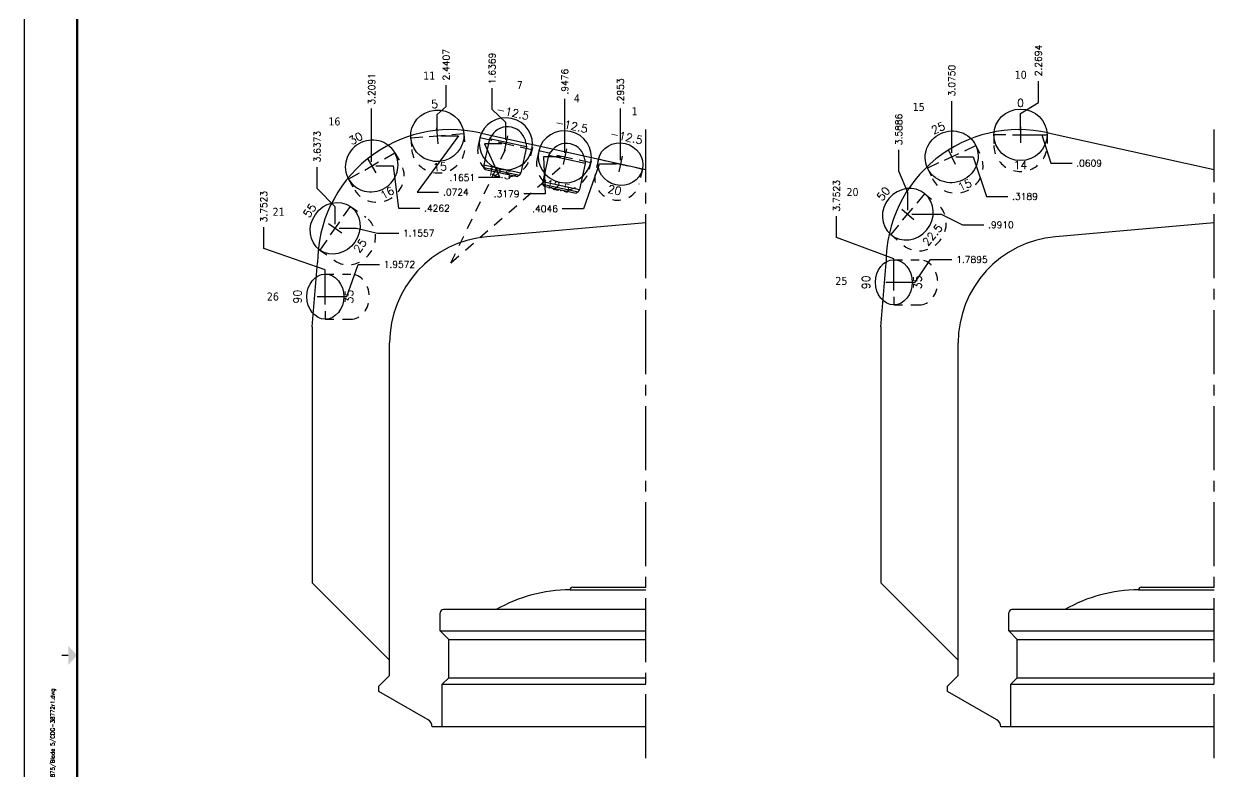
# Model space of a CAD drawing. Extents: x 86.1 to 137.7, y 40.9 to 65.7.
# Drawn here: x 86.13 to 100.31, y 48 to 56.76 of the extents above; entities that cross this region are included whole.
import ezdxf
from ezdxf.enums import TextEntityAlignment as Align

# ---------------------------------------------------------------- set-up
doc = ezdxf.new("R2010")
doc.units = 0
doc.header["$MEASUREMENT"] = 0
doc.header["$PDMODE"] = 3
doc.linetypes.add('CENTER2', pattern=[1.125, 0.75, -0.125, 0.125, -0.125])
doc.linetypes.add('HIDDEN2', pattern=[0.1875, 0.125, -0.0625])
doc.layers.get('0').update_dxf_attribs({"linetype": 'CONTINUOUS'})
doc.layers.get('Defpoints').update_dxf_attribs({"color": 10, "linetype": 'CONTINUOUS'})
for name, color, linetype, true_color in [('Backups', 7, 'CONTINUOUS', 0xa88f73), ('Blade_1', 30, 'CONTINUOUS', 0xff7f00), ('Blade_2', 7, 'CONTINUOUS', 0xcccc00)]:
    doc.layers.add(name, color=color, linetype=linetype, true_color=true_color)
for name, color, linetype in [('CLine', 5, 'CENTER2'), ('Dim', 132, 'CONTINUOUS'), ('Title Block', 7, 'CONTINUOUS')]:
    doc.layers.add(name, color=color, linetype=linetype)
doc.styles.add('Block', font='tahoma.ttf')
doc.styles.add('RomanS', font='romans')
doc.dimstyles.get("Standard").update_dxf_attribs({"dimtxt": 0.078125, "dimasz": 0.125, "dimexe": 0.046875, "dimexo": 0.046875, "dimgap": 0.046875, "dimtad": 0, "dimtih": 1, "dimtoh": 1, "dimdec": 4, "dimzin": 4, "dimdsep": 46, "dimtxsty": 'RomanS', "dimcen": 0.09375, "dimclre": 9, "dimazin": 1, "dimtfac": 1, "dimtdec": 4, "dimtofl": 0, "dimtmove": 0, "dimatfit": 1, "dimfxl": 1, "dimtolj": 1, "dimtzin": 0, "dimarcsym": 0})

# ---------------------------------------------------------------- blocks, each defined once
blk = doc.blocks.new('COT_cblock')
at = {"layer": 'Title Block', "color": 8}
blk.add_lwpolyline([(0, 0), (22, 0), (22, 17), (0, 17)], close=True, dxfattribs=at)
at = {"layer": 'Title Block', "const_width": 0.03}
blk.add_lwpolyline([(21.38, 16.25), (0.62, 16.25), (0.62, 0.75), (21.38, 0.75)], close=True, dxfattribs=at)
at = {"layer": 'Title Block', "const_width": 0.015}
blk.add_lwpolyline([(0.44, 8.5), (0.515, 8.5)], dxfattribs=at)
at = {"layer": 'Title Block'}
blk.add_solid([(0.515, 8.387), (0.515, 8.612), (0.62, 8.5)], dxfattribs=at)
at = {"layer": 'Title Block', "color": 1, "style": 'RomanS', "flags": 8}
for tag, p in [('FNAME', (0.37, 3.75)), ('REVDATE', (0.37, 2.25)), ('USER', (0.37, 0.75))]:
    blk.add_attdef(tag, text='', height=0.047, rotation=90, dxfattribs=at).set_placement(p, align=Align.BOTTOM_LEFT)
at = {"layer": 'Title Block', "color": 3, "style": 'RomanS', "flags": 8}
for tag, height, p in [('DRAWN', 0.11, (16.95, 1.984)), ('TITL1', 0.125, (19.587, 1.684)), ('TITL2', 0.094, (19.587, 1.514)), ('TITL3', 0.094, (19.587, 1.374))]:
    blk.add_attdef(tag, text='', height=height, dxfattribs=at).set_placement(p, align=Align.MIDDLE_CENTER)
for tag, p in [('DDATE', (16.606, 1.672)), ('CHECK', (16.606, 1.406)), ('MATRL', (16.606, 1.149)), ('PDATE', (16.606, 0.883)), ('SCALE', (18.146, 0.855)), ('SHEET', (20.255, 0.855))]:
    blk.add_attdef(tag, text='', height=0.094, dxfattribs=at).set_placement(p, align=Align.MIDDLE_LEFT)
for tag, p in [('FSCM#', (18.587, 1.121)), ('DWG#', (20.06, 1.121)), ('REV#', (21.22, 1.121))]:
    blk.add_attdef(tag, text='', height=0.094, dxfattribs=at).set_placement(p, align=Align.TOP_CENTER)
blk = doc.blocks.new('CMark')
at = {"layer": 'CLine'}
for p, q in [((-0.094, 0), (0.094, 0)), ((0, 0.094), (0, -0.094))]:
    blk.add_line(p, q, dxfattribs=at)
blk = doc.blocks.new('1313@20')
for p, q in [((-0.17, 0), (-0.265, 0)), ((0.171, 0), (0.264, 0))]:
    blk.add_line(p, q)
at = {"color": 8, "linetype": 'HIDDEN2', "ltscale": 0.5}
blk.add_line((-0.265, 0), (-0.265, -0.178), dxfattribs=at)
at = {"color": 8, "linetype": 'HIDDEN2', "ltscale": 0.5, "flags": 128}
blk.add_lwpolyline([(0.264, 0), (0.264, -0.178)], dxfattribs=at)
blk.add_ellipse((0, 0), major_axis=(0.264, 0), ratio=0.939693)
at = {"color": 8, "linetype": 'HIDDEN2', "ltscale": 0.5}
blk.add_ellipse((0, -0.178), major_axis=(0.264, 0), ratio=0.939693, start_param=3.141593, end_param=6.283185, dxfattribs=at)
blk.add_blockref('CMark', (0, 0))
at = {"style": 'RomanS'}
blk.add_text('20', height=0.094, dxfattribs=at).set_placement((0, -0.311), align=Align.MIDDLE_CENTER)
blk.add_attdef('ANG', text='', height=0.094, dxfattribs=at).set_placement((0, 0.251), align=Align.BOTTOM_CENTER)
blk = doc.blocks.new('1613@12.5')
for p, q in [((-0.17, 0), (-0.312, 0)), ((0.171, 0), (0.312, 0))]:
    blk.add_line(p, q)
at = {"color": 8, "linetype": 'HIDDEN2', "ltscale": 0.5}
blk.add_line((-0.312, 0), (-0.312, -0.09), dxfattribs=at)
at = {"color": 8, "linetype": 'HIDDEN2', "ltscale": 0.5, "flags": 128}
blk.add_lwpolyline([(0.312, 0.022), (0.312, -0.09)], dxfattribs=at)
blk.add_ellipse((0, 0), major_axis=(-0.312, 0), ratio=0.97632, start_param=3.141593, end_param=9.424778)
at = {"color": 8, "linetype": 'HIDDEN2', "ltscale": 0.5}
blk.add_ellipse((0, -0.09), major_axis=(-0.312, 0), ratio=0.97632, start_param=0, end_param=3.141593, dxfattribs=at)
blk.add_blockref('CMark', (0, 0))
at = {"style": 'RomanS'}
blk.add_text('12.5', height=0.094, dxfattribs=at).set_placement((0, -0.355), align=Align.MIDDLE_CENTER)
blk.add_attdef('ANG', text='', height=0.094, dxfattribs=at).set_placement((0, 0.298), align=Align.BOTTOM_CENTER)
blk = doc.blocks.new('1313@35')
for p, q in [((-0.17, 0), (-0.265, 0)), ((0.171, 0), (0.264, 0))]:
    blk.add_line(p, q)
at = {"color": 8, "linetype": 'HIDDEN2', "ltscale": 0.5}
blk.add_line((-0.265, 0), (-0.265, -0.298), dxfattribs=at)
at = {"color": 8, "linetype": 'HIDDEN2', "ltscale": 0.5, "flags": 128}
blk.add_lwpolyline([(0.264, 0), (0.264, -0.298)], dxfattribs=at)
blk.add_ellipse((0, 0), major_axis=(0.264, 0), ratio=0.819152)
at = {"color": 8, "linetype": 'HIDDEN2', "ltscale": 0.5}
blk.add_ellipse((0, -0.298), major_axis=(0.264, 0), ratio=0.819152, start_param=3.141593, end_param=6.283185, dxfattribs=at)
blk.add_blockref('CMark', (0, 0))
at = {"style": 'RomanS'}
blk.add_text('35', height=0.094, dxfattribs=at).set_placement((0, -0.279), align=Align.MIDDLE_CENTER)
blk.add_attdef('ANG', text='', height=0.094, dxfattribs=at).set_placement((0, 0.251), align=Align.BOTTOM_CENTER)
blk = doc.blocks.new('1613@15')
for p, q in [((-0.17, 0), (-0.312, 0)), ((0.171, 0), (0.312, 0))]:
    blk.add_line(p, q)
at = {"color": 8, "linetype": 'HIDDEN2', "ltscale": 0.5}
blk.add_line((-0.312, 0), (-0.312, -0.135), dxfattribs=at)
at = {"color": 8, "linetype": 'HIDDEN2', "ltscale": 0.5, "flags": 128}
blk.add_lwpolyline([(0.312, 0), (0.312, -0.135)], dxfattribs=at)
blk.add_ellipse((0, 0), major_axis=(-0.312, 0), ratio=0.965926, start_param=-3.141592653589793, end_param=3.141592653589793)
at = {"color": 8, "linetype": 'HIDDEN2', "ltscale": 0.5}
blk.add_ellipse((0, -0.135), major_axis=(-0.312, 0), ratio=0.965926, start_param=0, end_param=3.141593, dxfattribs=at)
blk.add_blockref('CMark', (0, 0))
at = {"style": 'RomanS'}
blk.add_text('15', height=0.094, dxfattribs=at).set_placement((0, -0.364), align=Align.MIDDLE_CENTER)
blk.add_attdef('ANG', text='', height=0.094, dxfattribs=at).set_placement((0, 0.298), align=Align.BOTTOM_CENTER)
blk = doc.blocks.new('1613@16')
for p, q in [((-0.17, 0), (-0.312, 0)), ((0.171, 0), (0.312, 0))]:
    blk.add_line(p, q)
at = {"color": 8, "linetype": 'HIDDEN2', "ltscale": 0.5}
blk.add_line((-0.312, 0), (-0.312, -0.143), dxfattribs=at)
at = {"color": 8, "linetype": 'HIDDEN2', "ltscale": 0.5, "flags": 128}
blk.add_lwpolyline([(0.312, 0), (0.312, -0.143)], dxfattribs=at)
at = {"extrusion": (0, 0, -1)}
blk.add_ellipse((0, 0), major_axis=(-0.312, 0), ratio=0.961248, start_param=-3.141592653589793, end_param=3.141592653589793, dxfattribs=at)
at = {"color": 8, "linetype": 'HIDDEN2', "ltscale": 0.5}
blk.add_ellipse((0, -0.143), major_axis=(0.312, 0), ratio=0.953717, start_param=3.141593, end_param=6.283185, dxfattribs=at)
blk.add_blockref('CMark', (0, 0))
at = {"style": 'RomanS'}
blk.add_text('16', height=0.094, dxfattribs=at).set_placement((0, -0.364), align=Align.MIDDLE_CENTER)
blk.add_attdef('ANG', text='', height=0.094, dxfattribs=at).set_placement((0, 0.298), align=Align.BOTTOM_CENTER)
blk = doc.blocks.new('1613@25')
for p, q in [((-0.17, 0), (-0.312, 0)), ((0.171, 0), (0.312, 0))]:
    blk.add_line(p, q)
at = {"color": 8, "linetype": 'HIDDEN2', "ltscale": 0.5}
blk.add_line((-0.312, 0), (-0.312, -0.22), dxfattribs=at)
at = {"color": 8, "linetype": 'HIDDEN2', "ltscale": 0.5, "flags": 128}
blk.add_lwpolyline([(0.312, 0), (0.312, -0.22)], dxfattribs=at)
blk.add_ellipse((0, 0), major_axis=(-0.312, 0), ratio=0.906308, start_param=-3.141592653589793, end_param=3.141592653589793)
at = {"color": 8, "linetype": 'HIDDEN2', "ltscale": 0.5}
blk.add_ellipse((0, -0.22), major_axis=(-0.312, 0), ratio=0.906308, start_param=0, end_param=3.141593, dxfattribs=at)
blk.add_blockref('CMark', (0, 0))
at = {"style": 'RomanS'}
blk.add_text('25', height=0.094, dxfattribs=at).set_placement((0, -0.356), align=Align.MIDDLE_CENTER)
blk.add_attdef('ANG', text='', height=0.094, dxfattribs=at).set_placement((0, 0.287), align=Align.BOTTOM_CENTER)
blk = doc.blocks.new('1613@14')
for p, q in [((-0.17, 0), (-0.312, 0)), ((0.171, 0), (0.312, 0))]:
    blk.add_line(p, q)
at = {"color": 8, "linetype": 'HIDDEN2', "ltscale": 0.5}
blk.add_line((-0.312, 0), (-0.312, -0.126), dxfattribs=at)
at = {"color": 8, "linetype": 'HIDDEN2', "ltscale": 0.5, "flags": 128}
blk.add_lwpolyline([(0.312, 0), (0.312, -0.126)], dxfattribs=at)
blk.add_ellipse((0, 0), major_axis=(-0.312, 0), ratio=0.965926, start_param=-3.141592653589793, end_param=3.141592653589793)
at = {"color": 8, "linetype": 'HIDDEN2', "ltscale": 0.5}
blk.add_ellipse((0, -0.126), major_axis=(-0.312, 0), ratio=0.97024, start_param=0, end_param=3.141593, dxfattribs=at)
blk.add_blockref('CMark', (0, 0))
at = {"style": 'RomanS'}
blk.add_text('14', height=0.094, dxfattribs=at).set_placement((0, -0.355), align=Align.MIDDLE_CENTER)
blk.add_attdef('ANG', text='', height=0.094, dxfattribs=at).set_placement((0, 0.298), align=Align.BOTTOM_CENTER)
blk = doc.blocks.new('1613@22.5')
for p, q in [((-0.17, 0), (-0.312, 0)), ((0.171, 0), (0.312, 0))]:
    blk.add_line(p, q)
at = {"color": 8, "linetype": 'HIDDEN2', "ltscale": 0.5}
blk.add_line((-0.312, 0), (-0.312, -0.178), dxfattribs=at)
at = {"color": 8, "linetype": 'HIDDEN2', "ltscale": 0.5, "flags": 128}
blk.add_lwpolyline([(0.312, 0), (0.312, -0.178)], dxfattribs=at)
at = {"extrusion": (0, 0, -1)}
blk.add_ellipse((0, 0), major_axis=(-0.312, 0), ratio=0.92388, start_param=-3.141592653589793, end_param=3.141592653589793, dxfattribs=at)
at = {"color": 8, "linetype": 'HIDDEN2', "ltscale": 0.5}
blk.add_ellipse((0, -0.199), major_axis=(0.312, 0), ratio=0.92388, start_param=3.141593, end_param=6.283185, dxfattribs=at)
blk.add_blockref('CMark', (0, 0))
at = {"style": 'RomanS'}
blk.add_text('22.5', height=0.094, dxfattribs=at).set_placement((0, -0.377), align=Align.MIDDLE_CENTER)
blk.add_attdef('ANG', text='', height=0.094, dxfattribs=at).set_placement((0, 0.298), align=Align.BOTTOM_CENTER)
blk = doc.blocks.new('*D75')
at = {"layer": 'Defpoints', "color": 0, "linetype": 'ByBlock', "transparency": 16777216}
for p in [(93.118, 55.773), (93.413, 55.525), (93.118, 55.12)]:
    blk.add_point(p, dxfattribs=at)
at = {"layer": 'Dim', "color": 9, "linetype": 'ByBlock', "lineweight": -2, "transparency": 16777216}
blk.add_line((93.118, 55.167), (93.118, 55.773), dxfattribs=at)
at = {"layer": 'Dim', "color": 0, "linetype": 'ByBlock', "transparency": 16777216, "insert": (93.118, 55.974), "char_height": 0.0781, "attachment_point": 5, "rotation": 90, "style": 'RomanS'}
blk.add_mtext('\\A1;.2953', dxfattribs=at)
blk = doc.blocks.new('*D76')
at = {"layer": 'Defpoints', "color": 0, "linetype": 'ByBlock', "transparency": 16777216}
for p in [(92.466, 55.886), (93.413, 55.525), (92.466, 55.207)]:
    blk.add_point(p, dxfattribs=at)
at = {"layer": 'Dim', "color": 9, "linetype": 'ByBlock', "lineweight": -2, "transparency": 16777216}
blk.add_line((92.466, 55.254), (92.466, 55.886), dxfattribs=at)
at = {"layer": 'Dim', "color": 0, "linetype": 'ByBlock', "transparency": 16777216, "insert": (92.466, 56.087), "char_height": 0.0781, "attachment_point": 5, "rotation": 90, "style": 'RomanS'}
blk.add_mtext('\\A1;.9476', dxfattribs=at)
blk = doc.blocks.new('*D77')
at = {"layer": 'Defpoints', "color": 0, "linetype": 'ByBlock', "transparency": 16777216}
for p in [(91.615, 56.009), (93.413, 55.525), (91.777, 55.36)]:
    blk.add_point(p, dxfattribs=at)
at = {"layer": 'Dim', "color": 9, "linetype": 'ByBlock', "lineweight": -2, "transparency": 16777216}
for p, q in [((91.615, 55.759), (91.615, 56.009)), ((91.777, 55.61), (91.615, 55.759)), ((91.777, 55.407), (91.777, 55.61))]:
    blk.add_line(p, q, dxfattribs=at)
at = {"layer": 'Dim', "color": 0, "linetype": 'ByBlock', "transparency": 16777216, "insert": (91.615, 56.242), "char_height": 0.0781, "attachment_point": 5, "rotation": 90, "style": 'RomanS'}
blk.add_mtext('\\A1;1.6369', dxfattribs=at)
blk = doc.blocks.new('*D78')
at = {"layer": 'Defpoints', "color": 0, "linetype": 'ByBlock', "transparency": 16777216}
for p in [(91.076, 56.045), (90.973, 55.453), (93.413, 55.525)]:
    blk.add_point(p, dxfattribs=at)
at = {"layer": 'Dim', "color": 9, "linetype": 'ByBlock', "lineweight": -2, "transparency": 16777216}
for p, q in [((91.076, 55.795), (91.076, 56.045)), ((90.973, 55.703), (91.076, 55.795)), ((90.973, 55.499), (90.973, 55.703))]:
    blk.add_line(p, q, dxfattribs=at)
at = {"layer": 'Dim', "color": 0, "linetype": 'ByBlock', "transparency": 16777216, "insert": (91.076, 56.285), "char_height": 0.0781, "attachment_point": 5, "rotation": 90, "style": 'RomanS'}
blk.add_mtext('\\A1;2.4407', dxfattribs=at)
blk = doc.blocks.new('*D79')
at = {"layer": 'Defpoints', "color": 0, "linetype": 'ByBlock', "transparency": 16777216}
for p in [(90.204, 55.773), (93.413, 55.525), (90.204, 55.099)]:
    blk.add_point(p, dxfattribs=at)
at = {"layer": 'Dim', "color": 9, "linetype": 'ByBlock', "lineweight": -2, "transparency": 16777216}
blk.add_line((90.204, 55.146), (90.204, 55.773), dxfattribs=at)
at = {"layer": 'Dim', "color": 0, "linetype": 'ByBlock', "transparency": 16777216, "insert": (90.204, 56.002), "char_height": 0.0781, "attachment_point": 5, "rotation": 90, "style": 'RomanS'}
blk.add_mtext('\\A1;3.2091', dxfattribs=at)
blk = doc.blocks.new('*D80')
at = {"layer": 'Defpoints', "color": 0, "linetype": 'ByBlock', "transparency": 16777216}
for p in [(93.413, 55.525), (89.566, 55.085), (89.776, 54.369)]:
    blk.add_point(p, dxfattribs=at)
at = {"layer": 'Dim', "color": 9, "linetype": 'ByBlock', "lineweight": -2, "transparency": 16777216}
for p, q in [((89.566, 54.835), (89.566, 55.085)), ((89.776, 54.619), (89.566, 54.835)), ((89.776, 54.416), (89.776, 54.619))]:
    blk.add_line(p, q, dxfattribs=at)
at = {"layer": 'Dim', "color": 0, "linetype": 'ByBlock', "transparency": 16777216, "insert": (89.566, 55.325), "char_height": 0.0781, "attachment_point": 5, "rotation": 90, "style": 'RomanS'}
blk.add_mtext('\\A1;3.6373', dxfattribs=at)
blk = doc.blocks.new('*D81')
at = {"layer": 'Defpoints', "color": 0, "linetype": 'ByBlock', "transparency": 16777216}
for p in [(93.413, 55.525), (88.939, 54.382), (89.661, 53.568)]:
    blk.add_point(p, dxfattribs=at)
at = {"layer": 'Dim', "color": 9, "linetype": 'ByBlock', "lineweight": -2, "transparency": 16777216}
for p, q in [((88.939, 54.132), (88.939, 54.382)), ((89.661, 53.882), (88.939, 54.132)), ((89.661, 53.615), (89.661, 53.882))]:
    blk.add_line(p, q, dxfattribs=at)
at = {"layer": 'Dim', "color": 0, "linetype": 'ByBlock', "transparency": 16777216, "insert": (88.939, 54.622), "char_height": 0.0781, "attachment_point": 5, "rotation": 90, "style": 'RomanS'}
blk.add_mtext('\\A1;3.7523', dxfattribs=at)
blk = doc.blocks.new('*D82')
at = {"layer": 'Defpoints', "color": 0, "linetype": 'ByBlock', "transparency": 16777216}
for p in [(93.413, 55.525), (93.118, 55.12), (92.436, 54.598)]:
    blk.add_point(p, dxfattribs=at)
at = {"layer": 'Dim', "color": 9, "linetype": 'ByBlock', "lineweight": -2, "transparency": 16777216}
for p, q in [((92.868, 55.12), (92.686, 54.598)), ((93.071, 55.12), (92.868, 55.12)), ((92.686, 54.598), (92.436, 54.598))]:
    blk.add_line(p, q, dxfattribs=at)
at = {"layer": 'Dim', "color": 0, "linetype": 'ByBlock', "transparency": 16777216, "insert": (92.235, 54.598), "char_height": 0.0781, "attachment_point": 5, "style": 'RomanS'}
blk.add_mtext('\\A1;.4046', dxfattribs=at)
blk = doc.blocks.new('*D85')
at = {"layer": 'Defpoints', "color": 0, "linetype": 'ByBlock', "transparency": 16777216}
for p in [(93.413, 55.525), (90.204, 55.099), (90.768, 54.603)]:
    blk.add_point(p, dxfattribs=at)
at = {"layer": 'Dim', "color": 9, "linetype": 'ByBlock', "lineweight": -2, "transparency": 16777216}
for p, q in [((90.251, 55.099), (90.454, 55.099)), ((90.454, 55.099), (90.518, 54.603)), ((90.518, 54.603), (90.768, 54.603))]:
    blk.add_line(p, q, dxfattribs=at)
at = {"layer": 'Dim', "color": 0, "linetype": 'ByBlock', "transparency": 16777216, "insert": (90.969, 54.603), "char_height": 0.0781, "attachment_point": 5, "style": 'RomanS'}
blk.add_mtext('\\A1;.4262', dxfattribs=at)
blk = doc.blocks.new('*D86')
at = {"layer": 'Defpoints', "color": 0, "linetype": 'ByBlock', "transparency": 16777216}
for p in [(90.973, 55.453), (93.413, 55.525), (90.988, 54.793)]:
    blk.add_point(p, dxfattribs=at)
at = {"layer": 'Dim', "color": 9, "linetype": 'ByBlock', "lineweight": -2, "transparency": 16777216}
for p, q in [((91.223, 55.453), (90.738, 54.793)), ((91.02, 55.453), (91.223, 55.453)), ((90.738, 54.793), (90.988, 54.793))]:
    blk.add_line(p, q, dxfattribs=at)
at = {"layer": 'Dim', "color": 0, "linetype": 'ByBlock', "transparency": 16777216, "insert": (91.191, 54.793), "char_height": 0.0781, "attachment_point": 5, "style": 'RomanS'}
blk.add_mtext('\\A1;.0724', dxfattribs=at)
blk = doc.blocks.new('*D87')
at = {"layer": 'Defpoints', "color": 0, "linetype": 'ByBlock', "transparency": 16777216}
for p in [(93.413, 55.525), (91.777, 55.36), (91.456, 54.962)]:
    blk.add_point(p, dxfattribs=at)
at = {"layer": 'Dim', "color": 9, "linetype": 'ByBlock', "lineweight": -2, "transparency": 16777216}
for p, q in [((91.73, 55.36), (91.527, 55.36)), ((91.527, 55.36), (91.706, 54.962)), ((91.706, 54.962), (91.456, 54.962))]:
    blk.add_line(p, q, dxfattribs=at)
at = {"layer": 'Dim', "color": 0, "linetype": 'ByBlock', "transparency": 16777216, "insert": (91.266, 54.962), "char_height": 0.0781, "attachment_point": 5, "style": 'RomanS'}
blk.add_mtext('\\A1;.1651', dxfattribs=at)
blk = doc.blocks.new('*D88')
at = {"layer": 'Defpoints', "color": 0, "linetype": 'ByBlock', "transparency": 16777216}
for p in [(93.413, 55.525), (92.466, 55.207), (91.985, 54.772)]:
    blk.add_point(p, dxfattribs=at)
at = {"layer": 'Dim', "color": 9, "linetype": 'ByBlock', "lineweight": -2, "transparency": 16777216}
for p, q in [((92.419, 55.207), (92.216, 55.207)), ((92.216, 55.207), (92.235, 54.772)), ((92.235, 54.772), (91.985, 54.772))]:
    blk.add_line(p, q, dxfattribs=at)
at = {"layer": 'Dim', "color": 0, "linetype": 'ByBlock', "transparency": 16777216, "insert": (91.785, 54.772), "char_height": 0.0781, "attachment_point": 5, "style": 'RomanS'}
blk.add_mtext('\\A1;.3179', dxfattribs=at)
blk = doc.blocks.new('*D89')
at = {"layer": 'Defpoints', "color": 0, "linetype": 'ByBlock', "transparency": 16777216}
for p in [(98.013, 56.093), (97.803, 55.464), (100.073, 55.525)]:
    blk.add_point(p, dxfattribs=at)
at = {"layer": 'Dim', "color": 9, "linetype": 'ByBlock', "lineweight": -2, "transparency": 16777216}
for p, q in [((98.013, 55.843), (98.013, 56.093)), ((97.803, 55.714), (98.013, 55.843)), ((97.803, 55.511), (97.803, 55.714))]:
    blk.add_line(p, q, dxfattribs=at)
at = {"layer": 'Dim', "color": 0, "linetype": 'ByBlock', "transparency": 16777216, "insert": (98.013, 56.335), "char_height": 0.0781, "attachment_point": 5, "rotation": 90, "style": 'RomanS'}
blk.add_mtext('\\A1;2.2694', dxfattribs=at)
blk = doc.blocks.new('*D90')
at = {"layer": 'Defpoints', "color": 0, "linetype": 'ByBlock', "transparency": 16777216}
for p in [(96.998, 55.859), (100.073, 55.525), (96.998, 55.206)]:
    blk.add_point(p, dxfattribs=at)
at = {"layer": 'Dim', "color": 9, "linetype": 'ByBlock', "lineweight": -2, "transparency": 16777216}
blk.add_line((96.998, 55.253), (96.998, 55.859), dxfattribs=at)
at = {"layer": 'Dim', "color": 0, "linetype": 'ByBlock', "transparency": 16777216, "insert": (96.998, 56.1), "char_height": 0.0781, "attachment_point": 5, "rotation": 90, "style": 'RomanS'}
blk.add_mtext('\\A1;3.0750', dxfattribs=at)
blk = doc.blocks.new('*D91')
at = {"layer": 'Defpoints', "color": 0, "linetype": 'ByBlock', "transparency": 16777216}
for p in [(100.073, 55.525), (96.378, 55.287), (96.484, 54.534)]:
    blk.add_point(p, dxfattribs=at)
at = {"layer": 'Dim', "color": 9, "linetype": 'ByBlock', "lineweight": -2, "transparency": 16777216}
for p, q in [((96.378, 55.037), (96.378, 55.287)), ((96.484, 54.787), (96.378, 55.037)), ((96.484, 54.581), (96.484, 54.787))]:
    blk.add_line(p, q, dxfattribs=at)
at = {"layer": 'Dim', "color": 0, "linetype": 'ByBlock', "transparency": 16777216, "insert": (96.378, 55.527), "char_height": 0.0781, "attachment_point": 5, "rotation": 90, "style": 'RomanS'}
blk.add_mtext('\\A1;3.5886', dxfattribs=at)
blk = doc.blocks.new('*D92')
at = {"layer": 'Defpoints', "color": 0, "linetype": 'ByBlock', "transparency": 16777216}
for p in [(100.073, 55.525), (95.649, 54.509), (96.321, 53.735)]:
    blk.add_point(p, dxfattribs=at)
at = {"layer": 'Dim', "color": 9, "linetype": 'ByBlock', "lineweight": -2, "transparency": 16777216}
for p, q in [((95.649, 54.259), (95.649, 54.509)), ((96.321, 54.009), (95.649, 54.259)), ((96.321, 53.782), (96.321, 54.009))]:
    blk.add_line(p, q, dxfattribs=at)
at = {"layer": 'Dim', "color": 0, "linetype": 'ByBlock', "transparency": 16777216, "insert": (95.649, 54.749), "char_height": 0.0781, "attachment_point": 5, "rotation": 90, "style": 'RomanS'}
blk.add_mtext('\\A1;3.7523', dxfattribs=at)
blk = doc.blocks.new('*D94')
at = {"layer": 'Defpoints', "color": 0, "linetype": 'ByBlock', "transparency": 16777216}
for p in [(100.073, 55.525), (96.484, 54.534), (97.374, 54.409)]:
    blk.add_point(p, dxfattribs=at)
at = {"layer": 'Dim', "color": 9, "linetype": 'ByBlock', "lineweight": -2, "transparency": 16777216}
for p, q in [((96.531, 54.534), (96.874, 54.534)), ((96.874, 54.534), (97.124, 54.409)), ((97.124, 54.409), (97.374, 54.409))]:
    blk.add_line(p, q, dxfattribs=at)
at = {"layer": 'Dim', "color": 0, "linetype": 'ByBlock', "transparency": 16777216, "insert": (97.575, 54.409), "char_height": 0.0781, "attachment_point": 5, "style": 'RomanS'}
blk.add_mtext('\\A1;.9910', dxfattribs=at)
blk = doc.blocks.new('*D95')
at = {"layer": 'Defpoints', "color": 0, "linetype": 'ByBlock', "transparency": 16777216}
for p in [(100.073, 55.525), (96.998, 55.206), (97.657, 54.742)]:
    blk.add_point(p, dxfattribs=at)
at = {"layer": 'Dim', "color": 9, "linetype": 'ByBlock', "lineweight": -2, "transparency": 16777216}
for p, q in [((97.045, 55.206), (97.248, 55.206)), ((97.248, 55.206), (97.407, 54.742)), ((97.407, 54.742), (97.657, 54.742))]:
    blk.add_line(p, q, dxfattribs=at)
at = {"layer": 'Dim', "color": 0, "linetype": 'ByBlock', "transparency": 16777216, "insert": (97.857, 54.742), "char_height": 0.0781, "attachment_point": 5, "style": 'RomanS'}
blk.add_mtext('\\A1;.3189', dxfattribs=at)
blk = doc.blocks.new('*D96')
at = {"layer": 'Defpoints', "color": 0, "linetype": 'ByBlock', "transparency": 16777216}
for p in [(97.803, 55.464), (100.073, 55.525), (98.408, 55.131)]:
    blk.add_point(p, dxfattribs=at)
at = {"layer": 'Dim', "color": 9, "linetype": 'ByBlock', "lineweight": -2, "transparency": 16777216}
for p, q in [((97.85, 55.464), (98.053, 55.464)), ((98.053, 55.464), (98.158, 55.131)), ((98.158, 55.131), (98.408, 55.131))]:
    blk.add_line(p, q, dxfattribs=at)
at = {"layer": 'Dim', "color": 0, "linetype": 'ByBlock', "transparency": 16777216, "insert": (98.608, 55.131), "char_height": 0.0781, "attachment_point": 5, "style": 'RomanS'}
blk.add_mtext('\\A1;.0609', dxfattribs=at)
blk = doc.blocks.new('.4375 in PDC Knuckle')
for p, q in [((-0.205, 0.075), (-0.221, 0.031)), ((-0.221, 0.031), (-0.221, -0.282)), ((0.221, 0.031), (-0.221, 0.031)), ((0.205, 0.075), (0.221, 0.031)), ((0.221, 0.031), (0.221, -0.282)), ((-0.221, -0.282), (0.221, -0.282)), ((-0.221, -0.282), (-0.213, -0.312)), ((0.221, -0.282), (0.213, -0.312)), ((-0.213, -0.312), (0.213, -0.312)), ((-0.193, -0.332), (-0.213, -0.312)), ((-0.193, -0.332), (0.193, -0.332)), ((0.213, -0.312), (0.193, -0.332))]:
    blk.add_line(p, q)
blk.add_arc((0, 0), 0.218, 20, 160)

msp = doc.modelspace()

# ---------------------------------------------------------------- linework, layer by layer
at = {"linetype": 'ByBlock'}
for p, q in [((91.47043, 55.48786), (93.4135, 55.05709)), ((98.12982, 55.48786), (100.07288, 55.05709)), ((93.4135, 54.43209), (91.55455, 54.26945)), ((100.07288, 54.43209), (98.21394, 54.26945)), ((89.50725, 53.21239), (89.56975, 53.96239)), ((96.16663, 53.21239), (96.22913, 53.96239)), ((89.50725, 53.21239), (89.50725, 50.21239)), ((96.16663, 53.21239), (96.16663, 50.21239)), ((90.4135, 49.30614), (90.4135, 53.02421)), ((97.07288, 49.30614), (97.07288, 53.02421)), ((89.50725, 50.21239), (90.4135, 49.30614)), ((96.16663, 50.21239), (97.07288, 49.30614)), ((92.5275, 50.13087), (93.4135, 50.13087)), ((92.55875, 50.16212), (93.4135, 50.16212)), ((99.18688, 50.13087), (100.07288, 50.13087)), ((99.21813, 50.16212), (100.07288, 50.16212)), ((91.0075, 49.64989), (91.0075, 49.86239)), ((93.4135, 49.89989), (91.045, 49.89989)), ((97.66688, 49.64989), (97.66688, 49.86239)), ((100.07288, 49.89989), (97.70438, 49.89989)), ((91.0075, 49.64989), (91.1065, 49.55089)), ((91.0075, 49.64989), (93.4135, 49.64989)), ((97.66688, 49.64989), (97.76588, 49.55089)), ((97.66688, 49.64989), (100.07288, 49.64989)), ((91.1065, 49.10089), (91.1065, 49.55089)), ((91.1065, 49.55089), (93.4135, 49.55089)), ((97.76588, 49.10089), (97.76588, 49.55089)), ((97.76588, 49.55089), (100.07288, 49.55089)), ((90.4135, 49.12736), (90.4135, 49.30614)), ((97.07288, 49.12736), (97.07288, 49.30614)), ((90.2885, 49.00236), (90.4135, 49.12736)), ((91.0305, 49.02489), (91.1065, 49.10089)), ((91.1065, 49.10089), (93.4135, 49.10089)), ((96.94788, 49.00236), (97.07288, 49.12736)), ((97.68988, 49.02489), (97.76588, 49.10089)), ((97.76588, 49.10089), (100.07288, 49.10089)), ((90.2885, 48.93986), (90.2885, 49.00236)), ((90.86662, 48.60608), (90.2885, 48.93986)), ((91.0305, 48.52489), (91.0305, 49.02489)), ((91.0305, 49.02489), (93.4135, 49.02489)), ((96.94788, 48.93986), (96.94788, 49.00236)), ((97.52601, 48.60608), (96.94788, 48.93986)), ((97.68988, 48.52489), (97.68988, 49.02489)), ((97.68988, 49.02489), (100.07288, 49.02489)), ((91.0305, 48.52489), (90.9135, 48.52489)), ((93.4135, 48.52489), (91.0305, 48.52489)), ((97.68988, 48.52489), (97.57288, 48.52489)), ((100.07288, 48.52489), (97.68988, 48.52489))]:
    msp.add_line(p, q, dxfattribs=at)
for centre, radius, start, end in [((91.13225, 53.96239), 1.5625, 77.5, 180), ((97.79163, 53.96239), 1.5625, 77.5, 180), ((91.6635, 53.02421), 1.25, 95, 180), ((98.32288, 53.02421), 1.25, 95, 180), ((92.5275, 48.39942), 1.73145, 90, 119.934154), ((92.55875, 50.13087), 0.03125, 90, 180), ((99.18688, 48.39942), 1.73145, 90, 119.934154), ((99.21813, 50.13087), 0.03125, 90, 180), ((91.045, 49.86239), 0.0375, 90, 180), ((97.70438, 49.86239), 0.0375, 90, 180), ((90.81975, 48.52489), 0.09375, 0, 60), ((97.47913, 48.52489), 0.09375, 0, 60)]:
    msp.add_arc(centre, radius, start, end, dxfattribs=at)
at = {"layer": 'Backups', "linetype": 'HIDDEN2'}
for q in [(91.79486, 55.34028), (92.48416, 55.14519)]:
    msp.add_line((91.13225, 53.96239), q, dxfattribs=at)
at = {"layer": 'CLine'}
for p, q in [((93.4135, 48.15767), (93.4135, 55.52489)), ((100.07288, 48.15767), (100.07288, 55.52489))]:
    msp.add_line(p, q, dxfattribs=at)

# ---------------------------------------------------------------- block references
ref = msp.add_blockref('COT_cblock', (86.13411, 40.86395))
ref.add_attrib('FNAME', '37cx511/CapRock_Oil_Tools/Documents/Engineering EG/Component Drawings CDG/Bit Heads/Size 07.875/Blade 5/CDG-38772r1.dwg', dxfattribs={"layer": 'Title Block', "color": 1, "height": 0.047, "rotation": 90, "style": 'RomanS', "flags": 8}).set_placement((86.50411, 44.61395), align=Align.BOTTOM_LEFT)
at = {"layer": 'Backups', "linetype": 'ByBlock', "rotation": 347.5}
for p in [(91.79486, 55.34028), (92.48416, 55.14519)]:
    msp.add_blockref('.4375 in PDC Knuckle', p, dxfattribs=at)
at = {"layer": 'Blade_1', "linetype": 'ByBlock'}
for name, p, rotation, values in [('1613@15', (90.97276, 55.45254), 4.999999999999998, {'ANG': '5'}), ('1613@12.5', (91.77662, 55.3598), 347.5, {'ANG': '-12.5'}), ('1613@12.5', (92.46588, 55.20699), 347.5, {'ANG': '-12.5'}), ('1613@16', (90.2044, 55.0987), 29.99999999999999, {'ANG': '30'}), ('1313@20', (93.11815, 55.12032), 347.5, {'ANG': '-12.5'}), ('1613@25', (89.77617, 54.36918), 55, {'ANG': '55'}), ('1313@35', (89.66123, 53.56765), 90, {'ANG': '90'})]:
    msp.add_blockref(name, p, dxfattribs=dict(at, rotation=rotation)).add_auto_attribs(values)
at = {"layer": 'Blade_2', "linetype": 'ByBlock'}
msp.add_blockref('1613@14', (97.80348, 55.46395), dxfattribs=at).add_auto_attribs({'ANG': '0'})
for name, p, rotation, values in [('1613@15', (96.99785, 55.20599), 25, {'ANG': '25'}), ('1613@22.5', (96.48424, 54.53385), 49.99999999999999, {'ANG': '50'}), ('1313@35', (96.32061, 53.73538), 90, {'ANG': '90'})]:
    msp.add_blockref(name, p, dxfattribs=dict(at, rotation=rotation)).add_auto_attribs(values)

# ---------------------------------------------------------------- texts
at = {"layer": 'Blade_1', "linetype": 'ByBlock', "style": 'Block'}
for s, p in [('11', (90.80782, 56.11)), ('16', (89.69688, 55.57354)), ('21', (89.04386, 54.51501)), ('26', (88.97644, 53.52167))]:
    msp.add_text(s, height=0.09375, dxfattribs=at).set_placement(p)
at = {"layer": 'Blade_1', "style": 'Block'}
for s, p in [('7', (91.90344, 55.99926)), ('4', (92.57282, 55.84575)), ('1', (93.24827, 55.69266))]:
    msp.add_text(s, height=0.09375, dxfattribs=at).set_placement(p)
at = {"layer": 'Blade_2', "style": 'Block'}
msp.add_text('10', height=0.09375, dxfattribs=at).set_placement((97.73611, 56.12053))
at = {"layer": 'Blade_2', "linetype": 'ByBlock', "style": 'Block'}
for s, p in [('15', (96.54186, 55.74384)), ('20', (95.76613, 54.74702)), ('25', (95.63583, 53.7049))]:
    msp.add_text(s, height=0.09375, dxfattribs=at).set_placement(p)

# ---------------------------------------------------------------- dimensions: what is measured, and where the dimension line sits
at = {"layer": 'Dim', "linetype": 'ByBlock'}
for feature_location, offset, dtype, origin, picture, middle in [((90.97276, 55.45254), (0.1029, 0.59212), 1, (93.4135, 55.52489), '*D78', (91.07566, 56.28498)), ((97.80348, 55.46395), (0.20974, 0.62881), 1, (100.07288, 55.52489), '*D89', (98.01323, 56.33494)), ((91.77662, 55.3598), (-0.16176, 0.64893), 1, (93.4135, 55.52489), '*D77', (91.61486, 56.24162)), ((90.2044, 55.0987), (0, 0.674), 1, (93.4135, 55.52489), '*D79', (90.2044, 56.00187)), ((92.46588, 55.20699), (0, 0.67859), 1, (93.4135, 55.52489), '*D76', (92.46588, 56.08685)), ((96.99785, 55.20599), (0, 0.65332), 1, (100.07288, 55.52489), '*D90', (96.99785, 56.09964)), ((93.118148, 55.120315), (0, 0.652386), 1, (93.413496, 55.524894), '*D75', (93.118148, 55.973966)), ((96.48424, 54.53385), (-0.10636, 0.75298), 1, (100.07288, 55.52489), '*D91', (96.37788, 55.52716)), ((89.66123, 53.56765), (-0.72179, 0.8145), 1, (93.4135, 55.52489), '*D81', (88.93944, 54.62248)), ((89.77617, 54.36918), (-0.21024, 0.71594), 1, (93.4135, 55.52489), '*D80', (89.56593, 55.32545)), ((90.2044, 55.0987), (0.56315, -0.49591), 0, (93.4135, 55.52489), '*D85', (90.96882, 54.60279)), ((90.972761, 55.452535), (0.015606, -0.659891), 0, (93.413496, 55.524894), '*D86', (91.191492, 54.792645)), ((91.77662, 55.3598), (-0.32095, -0.39783), 0, (93.4135, 55.52489), '*D87', (91.26556, 54.96197)), ((92.46588, 55.20699), (-0.48129, -0.43487), 0, (93.4135, 55.52489), '*D88', (91.78518, 54.77212)), ((93.11815, 55.12032), (-0.68167, -0.52266), 0, (93.4135, 55.52489), '*D82', (92.23522, 54.59766)), ((96.32061, 53.73538), (-0.67141, 0.77332), 1, (100.07288, 55.52489), '*D92', (95.64921, 54.74903)), ((96.48424, 54.53385), (0.88931, -0.1252), 0, (100.07288, 55.52489), '*D94', (97.57482, 54.40865)), ((96.99785, 55.20599), (0.65938, -0.46385), 0, (100.07288, 55.52489), '*D95', (97.85664, 54.74214)), ((97.80348, 55.46395), (0.60467, -0.33274), 0, (100.07288, 55.52489), '*D96', (98.60756, 55.1312))]:
    dim = msp.add_ordinate_dim(feature_location=feature_location, offset=offset, dtype=dtype, origin=origin, dimstyle='Standard', dxfattribs=at)
    dim.commit()
    dim.dimension.update_dxf_attribs({"geometry": picture, "text_midpoint": middle})
for feature_location, offset, origin in [((89.66123, 53.56765), (0.63389, 0.37835), (93.4135, 55.52489)), ((89.77617, 54.36918), (0.7449, -0.05887), (93.4135, 55.52489)), ((96.32061, 53.73538), (0.68026, 0.26753), (100.07288, 55.52489))]:
    msp.add_ordinate_dim(feature_location=feature_location, offset=offset, dtype=0, origin=origin, dimstyle='Standard', dxfattribs=at).render()

doc.saveas('drawing.dxf')
